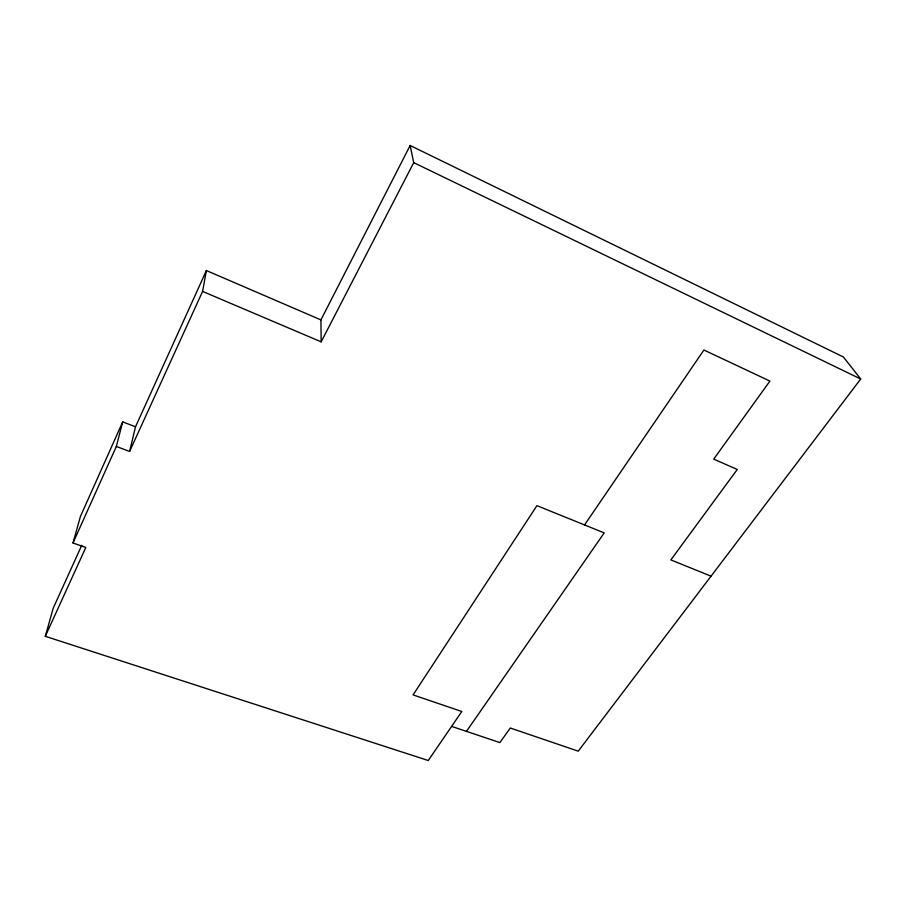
<?xml version="1.0" encoding="UTF-8"?>
<svg xmlns="http://www.w3.org/2000/svg" width="906" height="906" viewBox="0 0 906 906"><rect width="100%" height="100%" fill="white"/><g stroke="black" fill="none" stroke-linecap="round" stroke-linejoin="round"><path stroke-width="1.36" d="M202.593 291.415L206.398 270.543L320.917 319.897L321.166 341.845L202.593 291.415L129.603 451.46L116.353 446.454L122.706 421.879L135.515 426.794L129.603 451.46M466.454 731.369L604.2 532.898L536.941 505.65L413.079 694.902L461.811 711.504L428.255 760.519L45.3 636.306L85.81 547.473L72.99 543L80.419 516.465L122.706 421.879M45.3 636.306L53.228 608.164L81.755 545.276M72.99 543L116.353 446.454M135.515 426.794L206.398 270.543M320.917 319.897L410.146 145.481L843.407 357.009L860.7 379.002L578.221 751.165L510.282 728.016L499.863 742.58L451.618 726.385M321.166 341.845L413.725 162.638L410.146 145.481M584.54 524.936L703.894 350.022L769.919 381.086L713.713 459.115L737.258 469.467L670.859 559.908L711.04 576.182M413.725 162.638L860.7 379.002"/></g></svg>
